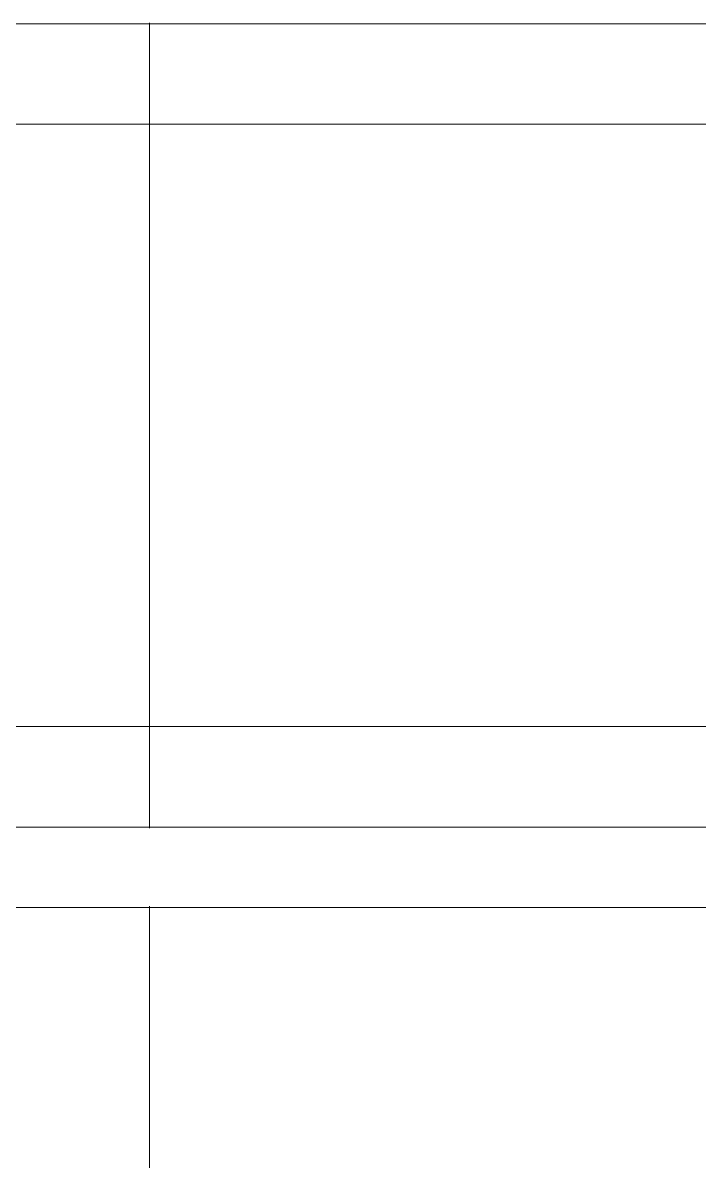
# Model space of a CAD drawing. Header units: millimetres. Extents: x -537608 to 253996, y -217170 to 186033.
# Drawn here: x -296624 to -296287, y 2383 to 2950 of the extents above; entities that cross this region are included whole.
import ezdxf

# ---------------------------------------------------------------- set-up
doc = ezdxf.new("R2010")
doc.units = ezdxf.units.MM
doc.layers.add('PDF _Геометрия', color=7, linetype='Continuous')

msp = doc.modelspace()

# ---------------------------------------------------------------- linework, layer by layer
at = {"layer": 'PDF _Геометрия', "lineweight": 9}
for p, q in [((-296856.0782, 2949.3451), (-292966.6347, 2949.3451)), ((-292966.6347, 2549.3434), (-296856.0782, 2549.3434)), ((-296856.0782, 2509.3437), (-292966.6347, 2509.3437))]:
    msp.add_line(p, q, dxfattribs=at)
at = {"layer": 'PDF _Геометрия', "color": 253, "lineweight": 9, "true_color": 0xaaaaaa}
for p, q in [((-296561.356, 2899.3449), (-296561.356, 2949.8468)), ((-296561.356, 2949.8468), (-296561.356, 2899.3449)), ((-296748.8568, 2899.3449), (-296561.356, 2899.3449)), ((-296561.356, 2899.3449), (-296561.356, 2599.3436)), ((-296561.356, 2899.3449), (-296561.356, 2599.3436)), ((-296561.356, 2899.3449), (-296261.3547, 2899.3449)), ((-296561.356, 2599.3436), (-296848.8572, 2599.3436)), ((-296261.3547, 2599.3436), (-296561.356, 2599.3436)), ((-296561.356, 2548.732), (-296561.356, 2599.3436)), ((-296561.356, 2548.732), (-296561.356, 2599.3436)), ((-296561.356, 2509.9573), (-296561.356, 1159.3444)), ((-296561.356, 1159.3444), (-296561.356, 2509.9573))]:
    msp.add_line(p, q, dxfattribs=at)

doc.saveas('drawing.dxf')
